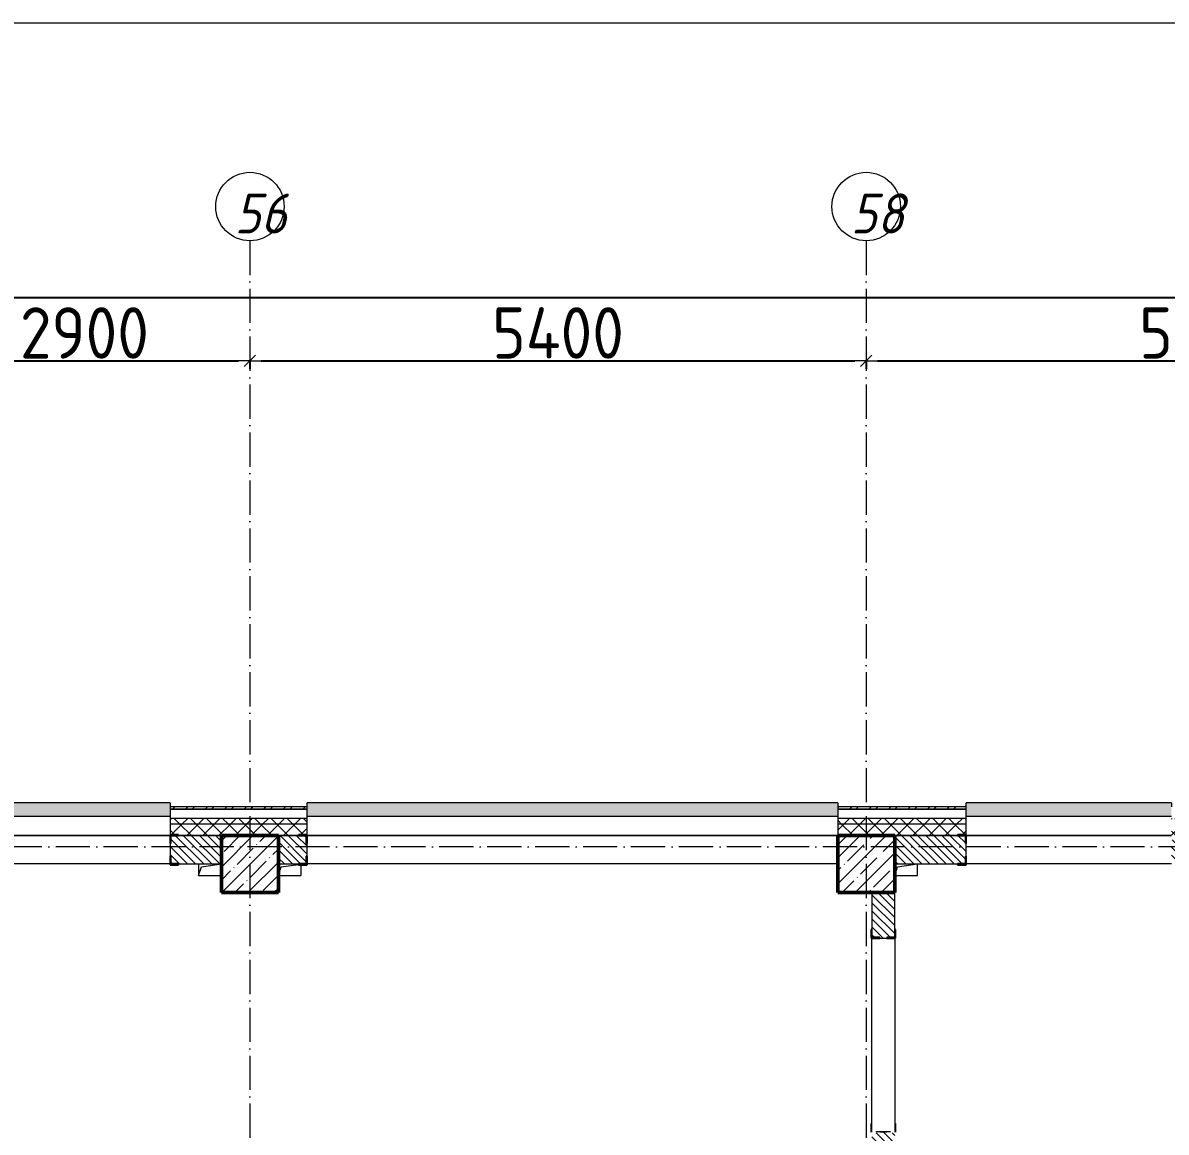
# Model space of a CAD drawing. Header units: millimetres. Extents: x -12989 to 629078, y -109036 to 555275.
# Drawn here: x 119020 to 129038, y 146795 to 156516 of the extents above; entities that cross this region are included whole.
import ezdxf

# ---------------------------------------------------------------- set-up
doc = ezdxf.new("R2010")
doc.units = ezdxf.units.MM
doc.linetypes.add('50_200_ШТРИХ_1Т_ш5_п1_п1_', pattern=[700, 500, -100, 0, -100])
for name, color, linetype, lineweight in [('A-____-____-DIMS', 7, 'Continuous', 9), ('A-GENM-____-MCUT', 7, 'Continuous', 25), ('A-GENM-____-OTLN', 7, 'Continuous', 9), ('A-GENM-____-OTLN-1', 7, 'Continuous', 25), ('A-GLAZ-____-OTLN', 7, 'Continuous', 9), ('A-WALL-____-MCUT', 7, 'Continuous', 13), ('A-WALL-____-MCUT-1', 7, 'Continuous', 9), ('A-WALL-____-OTLN', 7, 'Continuous', 9), ('A-WALL-____-PATT-1', 7, 'Continuous', 9), ('A-WALL-FNSH-MCUT-1', 7, 'Continuous', 9), ('I-WALL-____-OTLN', 7, 'Continuous', 9), ('S-COLS-____-MCUT', 7, 'Continuous', 50), ('S-COLS-____-OTLN', 7, 'Continuous', 9), ('S-GRID-____-IDEN', 7, 'Continuous', 9), ('S-GRID-____-OTLN-1', 7, '50_200_ШТРИХ_1Т_ш5_п1_п1_', 9)]:
    doc.layers.add(name, color=color, linetype=linetype, lineweight=lineweight)
doc.layers.add('A-GLAZ-____-OTLN-1', color=7, linetype='Continuous', lineweight=9, true_color=0xc0c0c0)
doc.styles.add('ISOCPEUR_I_9', font='isocpeui.ttf', dxfattribs={"width": 0.9, "height": 250})
doc.styles.add('СПДС', font='isocpeur.ttf', dxfattribs={"width": 0.9})
doc.dimstyles.new('Размера А3', dxfattribs={"dimtxt": 200, "dimasz": 100, "dimexe": 70, "dimexo": 100, "dimgap": 20, "dimtad": 1, "dimdec": 0, "dimrnd": 10, "dimzin": 0, "dimdsep": 46, "dimtxsty": 'СПДС', "dimblk": 'ARROWHEAD_6', "dimcen": 1, "dimclrd": 256, "dimclre": 256, "dimclrt": 256, "dimazin": 0, "dimtfac": 1, "dimtdec": 0, "dimtmove": 2, "dimatfit": 3, "dimfxl": 1, "dimtolj": 1, "dimtzin": 0, "dimarcsym": 0})
pattern_1 = [(45, (43259.71, 63713.66), (-70.71068, 70.71068), []), (135, (43259.71, 63713.66), (-70.71068, -70.71068), [])]
pattern_2 = [(135, (43259.71, 63713.66), (-35.35534, -35.35534), [])]

# ---------------------------------------------------------------- blocks, each defined once
blk = doc.blocks.new('BSC_Колонна _Прямоугольная - 500х500-V40-АР1_План отверстий 2 этажа в осях 1-64_Ю-ЯЯ')
at = {"layer": 'S-COLS-____-OTLN'}
h = blk.add_hatch(dxfattribs=at)
h.set_pattern_fill('FP_50', color=256, style=0, pattern_type=2)
h.set_pattern_definition([(45, (-83150, -85431.04), (-114.04925, 114.04925), []), (45, (-83035.95, -85431.04), (-114.04925, 114.04925), [201.613, -40.323, 3.353, -36.97])])
h.paths.add_polyline_path([(-250, -250), (250, -250), (250, 250), (-250, 250)], flags=0)
at = {"layer": 'S-COLS-____-MCUT'}
for p, q in [((250, 250), (-250, 250)), ((-250, 250), (-250, -250)), ((250, -250), (250, 250)), ((-250, -250), (250, -250))]:
    blk.add_line(p, q, dxfattribs=at)
blk = doc.blocks.new('BSC_Колонна _Прямоугольная - 500х500-V42-АР1_План отверстий 2 этажа в осях 1-64_Ю-ЯЯ')
at = {"layer": 'S-COLS-____-OTLN'}
h = blk.add_hatch(dxfattribs=at)
h.set_pattern_fill('FP_52', color=256, style=0, pattern_type=2)
h.set_pattern_definition([(45, (-77750, -85431.04), (-114.04925, 114.04925), []), (45, (-77635.95, -85431.04), (-114.04925, 114.04925), [201.613, -40.323, 3.353, -36.97])])
h.paths.add_polyline_path([(-250, -250), (250, -250), (250, 250), (-250, 250)], flags=0)
at = {"layer": 'S-COLS-____-MCUT'}
for p, q in [((250, 250), (-250, 250)), ((-250, 250), (-250, -250)), ((250, -250), (250, 250)), ((-250, -250), (250, -250))]:
    blk.add_line(p, q, dxfattribs=at)
blk = doc.blocks.new('Фахверк_СКБ_Уголок - 250_2700-27497298-АР1_План отверстий 2 этажа в осях 1-64_Ю-ЯЯ')
at = {"layer": 'A-GENM-____-MCUT'}
for p, q in [((200, 181), (125, 181)), ((125, 181), (125, 106)), ((125, 106), (131, 106)), ((131, 106), (131, 175)), ((131, 175), (200, 175)), ((200, 175), (200, 181)), ((131, -6), (125, -6)), ((125, -6), (125, -81)), ((125, -81), (200, -81)), ((131, -75), (131, -6)), ((200, -75), (131, -75)), ((200, -81), (200, -75))]:
    blk.add_line(p, q, dxfattribs=at)
blk = doc.blocks.new('Фахверк_СКБ_Уголок - 200_3960-28268576-АР1_План отверстий 2 этажа в осях 1-64_Ю-ЯЯ')
at = {"layer": 'A-GENM-____-MCUT'}
for p, q in [((200, 156), (125, 156)), ((125, 156), (125, 81)), ((131, 81), (131, 150)), ((131, 150), (200, 150)), ((200, 150), (200, 156)), ((125, 81), (131, 81)), ((131, 19), (125, 19)), ((125, 19), (125, -56)), ((131, -50), (131, 19)), ((125, -56), (200, -56)), ((200, -50), (131, -50)), ((200, -56), (200, -50))]:
    blk.add_line(p, q, dxfattribs=at)
blk = doc.blocks.new('Стойка_Влож_Полоса боковая - Полоса-V150-АР1_План отверстий 2 этажа в осях 1-64_Ю-ЯЯ')
at = {"layer": 'A-GENM-____-OTLN'}
for p, q in [((-5, 60), (0, 60)), ((-5, -60), (-5, 60)), ((0, 31), (0, -31)), ((0, -60), (-5, -60))]:
    blk.add_line(p, q, dxfattribs=at)
blk = doc.blocks.new('Стойка_Влож_Уголок_Опорный - Уголок-28213941-АР1_План отверстий 2 этажа в осях 1-64_Ю-ЯЯ')
at = {"layer": 'A-GENM-____-OTLN'}
for p, q in [((-212, -6), (-212, 0)), ((0, 0), (0, -6)), ((-212, -75), (-212, -6)), ((-212, -6), (-206, -6)), ((-212, -75), (-206, -75)), ((-6, -6), (0, -6)), ((-6, -75), (0, -75)), ((0, -6), (0, -75))]:
    blk.add_line(p, q, dxfattribs=at)
blk = doc.blocks.new('AR_Отверстие прямоугольное _в плите_ - AR_Отверстие прямоугольное _в плите_-30510712-АР1_План отверстий 2 этажа в осях 1-64_Ю-ЯЯ')
at = {"layer": 'A-GENM-____-OTLN'}
for p, q in [((-100, 50), (-100, -50)), ((-100, -50), (-75, 25)), ((-75, 25), (100, 50)), ((-100, -50), (100, -50))]:
    blk.add_line(p, q, dxfattribs=at)
blk = doc.blocks.new('AR_Отверстие прямоугольное _в плите_ - AR_Отверстие прямоугольное _в плите_-V164-АР1_План отверстий 2 этажа в осях 1-64_Ю-ЯЯ')
at = {"layer": 'A-GENM-____-OTLN'}
for p, q in [((-100, -50), (-75, 25)), ((-75, 25), (100, 50)), ((100, -50), (100, 50)), ((-100, -50), (100, -50))]:
    blk.add_line(p, q, dxfattribs=at)
blk = doc.blocks.new('AR_Отверстие прямоугольное _в плите_ - AR_Отверстие прямоугольное _в плите_-V170-АР1_План отверстий 2 этажа в осях 1-64_Ю-ЯЯ')
at = {"layer": 'A-GENM-____-OTLN'}
for p, q in [((-98, -43), (-75, 25)), ((-75, 25), (77, 47)), ((100, -50), (100, 44)), ((-98, -50), (100, -50))]:
    blk.add_line(p, q, dxfattribs=at)
blk = doc.blocks.new('Отлив_СКБ - Отлив витража_120_НВФ-31885689-АР1_План отверстий 2 этажа в осях 1-64_Ю-ЯЯ')
at = {"layer": 'A-GLAZ-____-OTLN-1'}
for points in [[(1800, 2), (1800, 120), (0, 120), (0, 2), (737, 2)], [(1800, 0), (1800, 2), (0, 2), (0, 0), (737, 0)]]:
    blk.add_hatch(color=256, dxfattribs=at).paths.add_polyline_path(points, flags=0)
at = {"layer": 'A-GLAZ-____-OTLN'}
for p, q in [((0, 83), (0, 120)), ((1800, 120), (0, 120)), ((1800, 120), (1800, 83)), ((0, 2), (1800, 2)), ((1800, 0), (0, 0))]:
    blk.add_line(p, q, dxfattribs=at)
blk = doc.blocks.new('Отлив_СКБ - Отлив витража_120_НВФ-31885286-АР1_План отверстий 2 этажа в осях 1-64_Ю-ЯЯ')
at = {"layer": 'A-GLAZ-____-OTLN-1'}
for points in [[(4650, 2), (4650, 120), (0, 120), (0, 2), (3040, 2)], [(4650, 0), (4650, 2), (0, 2), (0, 0), (3040, 0)]]:
    blk.add_hatch(color=256, dxfattribs=at).paths.add_polyline_path(points, flags=0)
at = {"layer": 'A-GLAZ-____-OTLN'}
for p, q in [((0, 83), (0, 120)), ((4650, 120), (0, 120)), ((4650, 120), (4650, 83)), ((0, 2), (4650, 2)), ((4650, 0), (0, 0))]:
    blk.add_line(p, q, dxfattribs=at)
blk = doc.blocks.new('Ось сетки - Круг_Ø6_00__ISO-2_5_0_9K_-25732049-АР1_План отверстий 2 этажа в осях 1-64_Ю-ЯЯ')
at = {"layer": 'S-GRID-____-IDEN'}
blk.add_circle((0, 0), 3, dxfattribs=at)
blk = doc.blocks.new('ARROWHEAD_6')
at = {"color": 0, "linetype": 'Continuous'}
for p, q in [((0, 0), (-1, 0)), ((-0.5, -0.5), (0.5, 0.5))]:
    blk.add_line(p, q, dxfattribs=at)
blk = doc.blocks.new('*D2787')
at = {"layer": 'A-____-____-DIMS', "lineweight": -2, "transparency": 16777216}
for p, q in [((59258, 548862), (59258, 548786)), ((59358, 548856), (62058, 548856)), ((62158, 548862), (62158, 548786))]:
    blk.add_line(p, q, dxfattribs=at)
at = {"layer": 'Defpoints', "color": 0, "transparency": 16777216}
for p in [(59258, 548962), (62158, 548962), (62158, 548856)]:
    blk.add_point(p, dxfattribs=at)
at = {"layer": 'A-____-____-DIMS', "lineweight": -2, "transparency": 16777216, "xscale": 100, "yscale": 100, "zscale": 100, "rotation": 180}
blk.add_blockref('ARROWHEAD_6', (59258, 548856), dxfattribs=at)
at = {"layer": 'A-____-____-DIMS', "lineweight": -2, "transparency": 16777216, "xscale": 100, "yscale": 100, "zscale": 100}
blk.add_blockref('ARROWHEAD_6', (62158, 548856), dxfattribs=at)
at = {"layer": 'A-____-____-DIMS', "transparency": 16777216, "insert": (60708, 549101), "char_height": 450, "width": 2.49, "attachment_point": 5, "style": 'СПДС'}
blk.add_mtext('\\A1;2900', dxfattribs=at)
blk = doc.blocks.new('*D2788')
at = {"layer": 'A-____-____-DIMS', "lineweight": -2, "transparency": 16777216}
for p, q in [((62158, 548862), (62158, 548786)), ((62258, 548856), (67458, 548856)), ((67558, 548862), (67558, 548786))]:
    blk.add_line(p, q, dxfattribs=at)
at = {"layer": 'Defpoints', "color": 0, "transparency": 16777216}
for p in [(62158, 548962), (67558, 548962), (67558, 548856)]:
    blk.add_point(p, dxfattribs=at)
at = {"layer": 'A-____-____-DIMS', "lineweight": -2, "transparency": 16777216, "xscale": 100, "yscale": 100, "zscale": 100, "rotation": 180}
blk.add_blockref('ARROWHEAD_6', (62158, 548856), dxfattribs=at)
at = {"layer": 'A-____-____-DIMS', "lineweight": -2, "transparency": 16777216, "xscale": 100, "yscale": 100, "zscale": 100}
blk.add_blockref('ARROWHEAD_6', (67558, 548856), dxfattribs=at)
at = {"layer": 'A-____-____-DIMS', "transparency": 16777216, "insert": (64858, 549101), "char_height": 450, "width": 2.56, "attachment_point": 5, "style": 'СПДС'}
blk.add_mtext('\\A1;5400', dxfattribs=at)
blk = doc.blocks.new('*D2789')
at = {"layer": 'A-____-____-DIMS', "lineweight": -2, "transparency": 16777216}
for p, q in [((67558, 548862), (67558, 548786)), ((67658, 548856), (73408, 548856)), ((73508, 548862), (73508, 548786))]:
    blk.add_line(p, q, dxfattribs=at)
at = {"layer": 'Defpoints', "color": 0, "transparency": 16777216}
for p in [(67558, 548962), (73508, 548962), (73508, 548856)]:
    blk.add_point(p, dxfattribs=at)
at = {"layer": 'A-____-____-DIMS', "lineweight": -2, "transparency": 16777216, "xscale": 100, "yscale": 100, "zscale": 100, "rotation": 180}
blk.add_blockref('ARROWHEAD_6', (67558, 548856), dxfattribs=at)
at = {"layer": 'A-____-____-DIMS', "lineweight": -2, "transparency": 16777216, "xscale": 100, "yscale": 100, "zscale": 100}
blk.add_blockref('ARROWHEAD_6', (73508, 548856), dxfattribs=at)
at = {"layer": 'A-____-____-DIMS', "transparency": 16777216, "insert": (70533, 549101), "char_height": 450, "width": 2.49, "attachment_point": 5, "style": 'СПДС'}
blk.add_mtext('\\A1;5950', dxfattribs=at)
blk = doc.blocks.new('*D2793')
at = {"layer": 'A-____-____-DIMS', "lineweight": -2, "transparency": 16777216}
for p, q in [((-17942, 549415), (-17942, 549339)), ((-17842, 549409), (32942, 549409)), ((85458, 549409), (34521, 549409)), ((85558, 549415), (85558, 549339))]:
    blk.add_line(p, q, dxfattribs=at)
at = {"layer": 'Defpoints', "color": 0, "transparency": 16777216}
for p in [(-17942, 549515), (85558, 549515), (85558, 549409)]:
    blk.add_point(p, dxfattribs=at)
at = {"layer": 'A-____-____-DIMS', "lineweight": -2, "transparency": 16777216, "xscale": 100, "yscale": 100, "zscale": 100, "rotation": 180}
blk.add_blockref('ARROWHEAD_6', (-17942, 549409), dxfattribs=at)
at = {"layer": 'A-____-____-DIMS', "lineweight": -2, "transparency": 16777216, "xscale": 100, "yscale": 100, "zscale": 100}
blk.add_blockref('ARROWHEAD_6', (85558, 549409), dxfattribs=at)
at = {"layer": 'A-____-____-DIMS', "transparency": 16777216, "insert": (32962, 549869), "char_height": 450, "width": 3.54, "attachment_point": 1, "line_spacing_factor": 1.149209, "style": 'СПДС'}
blk.add_mtext('\\A1;103500', dxfattribs=at)
blk = doc.blocks.new('2этаж')
at = {"layer": 'S-GRID-____-OTLN-1', "color": 251, "ltscale": 0.6, "true_color": 0x636466}
for p, q in [((62158.3, 549908.8), (62158.3, 498997)), ((67558.3, 549908.8), (67558.3, 498997)), ((88482.7, 544597), (-20260.4, 544597))]:
    blk.add_line(p, q, dxfattribs=at)
at = {"layer": 'S-GRID-____-IDEN', "xscale": 99.99999999999993, "yscale": 99.99999999999993, "zscale": 99.99999999999993, "rotation": 180}
for p in [(62158.3, 550208.8), (67558.3, 550208.8)]:
    blk.add_blockref('Ось сетки - Круг_Ø6_00__ISO-2_5_0_9K_-25732049-АР1_План отверстий 2 этажа в осях 1-64_Ю-ЯЯ', p, dxfattribs=at)
at = {"layer": 'S-GRID-____-IDEN', "char_height": 350, "width": 404.05, "attachment_point": 1, "style": 'ISOCPEUR_I_9'}
for s, insert in [('56', (62024, 550322.7)), ('58', (67424, 550322.7))]:
    blk.add_mtext(s, dxfattribs=dict(at, insert=insert))
at = {"layer": 'A-____-____-DIMS'}
dim = blk.add_linear_dim(base=(85558.3, 549408.6), p1=(-17941.7, 549514.7), p2=(85558.3, 549514.7), dimstyle='Размера А3', override={"dimtxt": 450}, dxfattribs=at)
dim.commit()
dim.dimension.update_dxf_attribs({"geometry": '*D2793', "text_midpoint": (33731.2, 549568.6), "dimtype": 160})
for base, p1, p2, picture, middle in [((62158.3, 548856.4), (59258.3, 548962.5), (62158.3, 548962.5), '*D2787', (60708.3, 549101.4)), ((67558.3, 548856.4), (62158.3, 548962.5), (67558.3, 548962.5), '*D2788', (64858.3, 549101.4)), ((73508.3, 548856.4), (67558.3, 548962.5), (73508.3, 548962.5), '*D2789', (70533.3, 549101.4))]:
    dim = blk.add_linear_dim(base=base, p1=p1, p2=p2, dimstyle='Размера А3', override={"dimtxt": 450}, dxfattribs=at)
    dim.commit()
    dim.dimension.update_dxf_attribs({"geometry": picture, "text_midpoint": middle})

msp = doc.modelspace()

# ---------------------------------------------------------------- hatches: boundary and pattern name
at = {"layer": 'A-WALL-____-PATT-1'}
h = msp.add_hatch(dxfattribs=at)
h.set_pattern_fill('FP_3', color=256, style=0, pattern_type=2)
h.set_pattern_definition([(45, (43259.71, 63713.66), (-85.53659, 85.53659), []), (45, (43316.74, 63713.66), (-85.53659, 85.53659), [])])
h.paths.add_polyline_path([(129852.0631, 149624.7006), (130209.7115, 149624.7006), (130209.7115, 149644.7006), (129084.7115, 149644.7006), (129084.7115, 149624.7006)], flags=0)
h.paths.add_polyline_path([(132269.7115, 149624.7006), (132269.7115, 149644.7006), (132009.7115, 149644.7006), (132009.7115, 149624.7006)], flags=0)
h.paths.add_polyline_path([(127284.7115, 149624.7006), (127284.7115, 149644.7006), (126159.7115, 149644.7006), (126159.7115, 149624.7006), (127200.8121, 149624.7006)], flags=0)
h.paths.add_polyline_path([(121509.7115, 149624.7006), (121509.7115, 149644.7006), (120309.7115, 149644.7006), (120309.7115, 149624.7006), (121014.5597, 149624.7006)], flags=0)
h.paths.add_polyline_path([(117994.7115, 149624.7006), (118509.7115, 149624.7006), (118509.7115, 149644.7006), (117994.7115, 149644.7006)], flags=0)
h = msp.add_hatch(dxfattribs=at)
h.set_pattern_fill('FP_1', color=256, style=0, pattern_type=2)
h.set_pattern_definition(pattern_1)
h.paths.add_polyline_path([(144609.7115, 149494.7006), (144659.7115, 149494.7006), (144659.7115, 149544.7006), (137759.7115, 149544.7006), (137759.7115, 149494.7006), (142224.5677, 149494.7006)], flags=0)
h.paths.add_polyline_path([(132503.3141, 149494.7006), (133209.7115, 149494.7006), (133209.7115, 149544.7006), (132009.7115, 149544.7006), (132009.7115, 149494.7006)], flags=0)
h.paths.add_polyline_path([(135009.7115, 149494.7006), (136759.7115, 149494.7006), (136759.7115, 149544.7006), (135009.7115, 149544.7006)], flags=0)
h.paths.add_polyline_path([(130209.7115, 149494.7006), (130209.7115, 149544.7006), (129084.7115, 149544.7006), (129084.7115, 149494.7006), (129852.0631, 149494.7006)], flags=0)
h.paths.add_polyline_path([(127284.7115, 149494.7006), (127284.7115, 149544.7006), (126159.7115, 149544.7006), (126159.7115, 149494.7006), (127200.8121, 149494.7006)], flags=0)
h.paths.add_polyline_path([(120309.7115, 149494.7006), (121509.7115, 149494.7006), (121509.7115, 149544.7006), (120309.7115, 149544.7006)], flags=0)
h.paths.add_polyline_path([(118509.7115, 149494.7006), (118509.7115, 149544.7006), (114959.7115, 149544.7006), (114959.7115, 149494.7006), (117479.5584, 149494.7006)], flags=0)
h.paths.add_polyline_path([(113159.7115, 149494.7006), (113159.7115, 149544.7006), (111959.7115, 149544.7006), (111959.7115, 149494.7006)], flags=0)
h.paths.add_polyline_path([(110159.7115, 149494.7006), (110159.7115, 149544.7006), (108959.7115, 149544.7006), (108959.7115, 149494.7006)], flags=0)
h.paths.add_polyline_path([(107159.7115, 149494.7006), (107159.7115, 149544.7006), (105909.7115, 149544.7006), (105909.7115, 149494.7006), (106874.5544, 149494.7006)], flags=0)
h.paths.add_polyline_path([(103339.5531, 149494.7006), (104109.7115, 149494.7006), (104109.7115, 149544.7006), (102909.7115, 149544.7006), (102909.7115, 149494.7006)], flags=0)
h.paths.add_polyline_path([(101109.7115, 149494.7006), (101109.7115, 149544.7006), (99909.7115, 149544.7006), (99909.7115, 149494.7006), (100688.3021, 149494.7006)], flags=0)
h.paths.add_polyline_path([(98109.7115, 149494.7006), (98109.7115, 149544.7006), (96909.7115, 149544.7006), (96909.7115, 149494.7006)], flags=0)
h.paths.add_polyline_path([(94502.0497, 149494.7006), (95109.7115, 149494.7006), (95109.7115, 149544.7006), (93459.7115, 149544.7006), (93459.7115, 149494.7006), (93618.2994, 149494.7006)], flags=0)
h = msp.add_hatch(dxfattribs=at)
h.set_pattern_fill('FP_1', color=256, style=0, pattern_type=2)
h.set_pattern_definition(pattern_1)
h.paths.add_polyline_path([(144509.7115, 149394.7006), (144609.7115, 149394.7006), (144609.7115, 149494.7006), (137759.7115, 149494.7006), (137759.7115, 149394.7006), (142224.5677, 149394.7006)], flags=0)
h.paths.add_polyline_path([(136259.7115, 149394.7006), (136759.7115, 149394.7006), (136759.7115, 149494.7006), (135009.7115, 149494.7006), (135009.7115, 149400.7006), (135084.7115, 149400.7006), (135084.7115, 149394.7006), (135154.5651, 149394.7006)], flags=0)
h.paths.add_polyline_path([(132503.3141, 149394.7006), (133134.7115, 149394.7006), (133134.7115, 149400.7006), (133209.7115, 149400.7006), (133209.7115, 149494.7006), (132009.7115, 149494.7006), (132009.7115, 149394.7006)], flags=0)
h.paths.add_polyline_path([(129852.0631, 149394.7006), (130134.7115, 149394.7006), (130134.7115, 149400.7006), (130209.7115, 149400.7006), (130209.7115, 149494.7006), (129084.7115, 149494.7006), (129084.7115, 149400.7006), (129159.7115, 149400.7006), (129159.7115, 149394.7006)], flags=0)
h.paths.add_polyline_path([(127200.8121, 149394.7006), (127209.7115, 149394.7006), (127209.7115, 149400.7006), (127284.7115, 149400.7006), (127284.7115, 149494.7006), (126159.7115, 149494.7006), (126159.7115, 149394.7006), (126659.7115, 149394.7006)], flags=0)
h.paths.add_polyline_path([(120759.7115, 149394.7006), (121434.7115, 149394.7006), (121434.7115, 149400.7006), (121509.7115, 149400.7006), (121509.7115, 149494.7006), (120309.7115, 149494.7006), (120309.7115, 149400.7006), (120384.7115, 149400.7006), (120384.7115, 149394.7006)], flags=0)
h.paths.add_polyline_path([(118509.7115, 149394.7006), (118509.7115, 149494.7006), (114959.7115, 149494.7006), (114959.7115, 149400.7006), (115034.7115, 149400.7006), (115034.7115, 149394.7006), (118009.7115, 149394.7006)], flags=0)
h.paths.add_polyline_path([(111959.7115, 149394.7006), (113084.7115, 149394.7006), (113084.7115, 149400.7006), (113159.7115, 149400.7006), (113159.7115, 149494.7006), (111959.7115, 149494.7006)], flags=0)
h.paths.add_polyline_path([(109034.7115, 149394.7006), (110084.7115, 149394.7006), (110084.7115, 149400.7006), (110159.7115, 149400.7006), (110159.7115, 149494.7006), (108959.7115, 149494.7006), (108959.7115, 149400.7006), (109034.7115, 149400.7006)], flags=0)
h.paths.add_polyline_path([(107084.7115, 149394.7006), (107084.7115, 149400.7006), (107159.7115, 149400.7006), (107159.7115, 149494.7006), (105909.7115, 149494.7006), (105909.7115, 149400.7006), (105984.7115, 149400.7006), (105984.7115, 149394.7006), (106874.5544, 149394.7006)], flags=0)
h.paths.add_polyline_path([(104034.7115, 149394.7006), (104034.7115, 149400.7006), (104109.7115, 149400.7006), (104109.7115, 149494.7006), (102909.7115, 149494.7006), (102909.7115, 149400.7006), (102984.7115, 149400.7006), (102984.7115, 149394.7006), (103339.5531, 149394.7006)], flags=0)
h.paths.add_polyline_path([(101034.7115, 149394.7006), (101034.7115, 149400.7006), (101109.7115, 149400.7006), (101109.7115, 149494.7006), (99909.7115, 149494.7006), (99909.7115, 149400.7006), (99984.7115, 149400.7006), (99984.7115, 149394.7006), (100688.3021, 149394.7006)], flags=0)
h.paths.add_polyline_path([(96984.7115, 149394.7006), (98034.7115, 149394.7006), (98034.7115, 149400.7006), (98109.7115, 149400.7006), (98109.7115, 149494.7006), (96909.7115, 149494.7006), (96909.7115, 149400.7006), (96984.7115, 149400.7006)], flags=0)
h.paths.add_polyline_path([(95034.7115, 149394.7006), (95034.7115, 149400.7006), (95109.7115, 149400.7006), (95109.7115, 149494.7006), (93459.7115, 149494.7006), (93459.7115, 149394.7006), (94502.0497, 149394.7006)], flags=0)
h = msp.add_hatch(dxfattribs=at)
h.set_pattern_fill('FP_6', color=256, style=0, pattern_type=2)
h.set_pattern_definition(pattern_2)
h.paths.add_polyline_path([(120384.7115, 149144.7006), (120759.7115, 149144.7006), (120759.7115, 149394.7006), (120315.7115, 149394.7006), (120315.7115, 149325.7006), (120309.7115, 149325.7006), (120309.7115, 149213.7006), (120315.7115, 149213.7006), (120315.7115, 149144.7006)], flags=0)
h = msp.add_hatch(dxfattribs=at)
h.set_pattern_fill('FP_6', color=256, style=0, pattern_type=2)
h.set_pattern_definition(pattern_2)
h.paths.add_polyline_path([(121259.7115, 149144.7006), (121503.7115, 149144.7006), (121503.7115, 149213.7006), (121509.7115, 149213.7006), (121509.7115, 149325.7006), (121503.7115, 149325.7006), (121503.7115, 149394.7006), (121259.7115, 149394.7006), (121259.7115, 149213.7006)], flags=0)
h = msp.add_hatch(dxfattribs=at)
h.set_pattern_fill('FP_6', color=256, style=0, pattern_type=2)
h.set_pattern_definition(pattern_2)
h.paths.add_polyline_path([(130134.7115, 149144.7006), (130203.7115, 149144.7006), (130203.7115, 149213.7006), (130209.7115, 149213.7006), (130209.7115, 149325.7006), (130203.7115, 149325.7006), (130203.7115, 149394.7006), (129090.7115, 149394.7006), (129090.7115, 149325.7006), (129084.7115, 149325.7006), (129084.7115, 149213.7006), (129090.7115, 149213.7006), (129090.7115, 149144.7006), (129852.0631, 149144.7006)], flags=0)
h.paths.add_polyline_path([(127209.7115, 149144.7006), (127278.7115, 149144.7006), (127278.7115, 149213.7006), (127284.7115, 149213.7006), (127284.7115, 149325.7006), (127278.7115, 149325.7006), (127278.7115, 149394.7006), (126659.7115, 149394.7006), (126659.7115, 149144.7006), (127200.8121, 149144.7006)], flags=0)
h = msp.add_hatch(dxfattribs=at)
h.set_pattern_fill('FP_6', color=256, style=0, pattern_type=2)
h.set_pattern_definition(pattern_2)
h.paths.add_polyline_path([(126459.7115, 145894.7006), (126659.7115, 145894.7006), (126659.7115, 146788.7006), (126590.7115, 146788.7006), (126590.7115, 146794.7006), (126528.7115, 146794.7006), (126528.7115, 146788.7006), (126459.7115, 146788.7006), (126459.7115, 146588.7006)], flags=0)
h.paths.add_polyline_path([(126528.7115, 148494.7006), (126590.7115, 148494.7006), (126590.7115, 148500.7006), (126659.7115, 148500.7006), (126659.7115, 148894.7006), (126459.7115, 148894.7006), (126459.7115, 148500.7006), (126528.7115, 148500.7006)], flags=0)

# ---------------------------------------------------------------- linework, layer by layer
at = {"color": 1, "lineweight": 0}
msp.add_lwpolyline([(35696.9246, 156516.3825), (148932.9246, 156516.3825), (148932.9246, 57688.3825), (35696.9246, 57688.3825)], close=True, dxfattribs=at)
at = {"layer": 'A-WALL-____-MCUT'}
for p, q in [((120309.7115, 149624.7006), (120309.7115, 149400.7006)), ((121509.7115, 149624.7006), (120309.7115, 149624.7006)), ((120309.7115, 149624.7006), (121509.7115, 149624.7006)), ((121509.7115, 149400.7006), (121509.7115, 149624.7006)), ((126159.7115, 149624.7006), (126159.7115, 149394.7006)), ((127284.7115, 149624.7006), (126159.7115, 149624.7006)), ((126159.7115, 149624.7006), (127284.7115, 149624.7006)), ((127284.7115, 149400.7006), (127284.7115, 149624.7006)), ((120309.7115, 149325.7006), (120309.7115, 149213.7006)), ((121509.7115, 149213.7006), (121509.7115, 149325.7006)), ((127284.7115, 149213.7006), (127284.7115, 149325.7006)), ((120384.7115, 149144.7006), (120759.7115, 149144.7006)), ((121259.7115, 149144.7006), (121434.7115, 149144.7006)), ((126659.7115, 149144.7006), (127209.7115, 149144.7006)), ((126459.7115, 148894.7006), (126459.7115, 148569.7006)), ((126659.7115, 148569.7006), (126659.7115, 148894.7006)), ((126528.7115, 148494.7006), (126590.7115, 148494.7006))]:
    msp.add_line(p, q, dxfattribs=at)
at = {"layer": 'A-WALL-____-MCUT-1'}
for p, q in [((121509.7115, 149544.7006), (120309.7115, 149544.7006)), ((121509.7115, 149494.7006), (120309.7115, 149494.7006)), ((127284.7115, 149544.7006), (126159.7115, 149544.7006)), ((127284.7115, 149494.7006), (126159.7115, 149494.7006)), ((120384.7115, 149394.7006), (120759.7115, 149394.7006)), ((120759.7115, 149394.7006), (120384.7115, 149394.7006)), ((121259.7115, 149394.7006), (121434.7115, 149394.7006)), ((121434.7115, 149394.7006), (121259.7115, 149394.7006)), ((126659.7115, 149394.7006), (127209.7115, 149394.7006)), ((127209.7115, 149394.7006), (126659.7115, 149394.7006))]:
    msp.add_line(p, q, dxfattribs=at)
at = {"layer": 'A-WALL-____-OTLN'}
for p, q in [((120309.7115, 149394.7006), (118509.7115, 149394.7006)), ((118509.7115, 149394.7006), (120309.7115, 149394.7006)), ((126159.7115, 149394.7006), (121509.7115, 149394.7006)), ((121509.7115, 149394.7006), (126159.7115, 149394.7006)), ((129084.7115, 149394.7006), (127284.7115, 149394.7006)), ((127284.7115, 149394.7006), (129084.7115, 149394.7006)), ((120309.7115, 149144.7006), (118509.7115, 149144.7006)), ((126159.7115, 149144.7006), (121509.7115, 149144.7006)), ((129084.7115, 149144.7006), (127284.7115, 149144.7006))]:
    msp.add_line(p, q, dxfattribs=at)
at = {"layer": 'A-WALL-FNSH-MCUT-1'}
for p, q in [((121509.7115, 149644.7006), (120309.7115, 149644.7006)), ((120309.7115, 149644.7006), (120309.7115, 149624.7006)), ((121509.7115, 149624.7006), (121509.7115, 149644.7006)), ((127284.7115, 149644.7006), (126159.7115, 149644.7006)), ((126159.7115, 149644.7006), (126159.7115, 149624.7006)), ((127284.7115, 149624.7006), (127284.7115, 149644.7006))]:
    msp.add_line(p, q, dxfattribs=at)
at = {"layer": 'I-WALL-____-OTLN'}
for p, q in [((126459.7115, 146794.7006), (126459.7115, 148494.7006)), ((126659.7115, 148494.7006), (126659.7115, 146794.7006))]:
    msp.add_line(p, q, dxfattribs=at)

# ---------------------------------------------------------------- block references
msp.add_blockref('2этаж', (58851.3748, -395302.2823))
at = {"layer": 'A-GENM-____-OTLN'}
for name, p in [('AR_Отверстие прямоугольное _в плите_ - AR_Отверстие прямоугольное _в плите_-30510712-АР1_План отверстий 2 этажа в осях 1-64_Ю-ЯЯ', (120659.7115, 149094.7006)), ('AR_Отверстие прямоугольное _в плите_ - AR_Отверстие прямоугольное _в плите_-V170-АР1_План отверстий 2 этажа в осях 1-64_Ю-ЯЯ', (121357.4743, 149094.7006)), ('AR_Отверстие прямоугольное _в плите_ - AR_Отверстие прямоугольное _в плите_-V164-АР1_План отверстий 2 этажа в осях 1-64_Ю-ЯЯ', (126759.7115, 149094.7006))]:
    msp.add_blockref(name, p, dxfattribs=at)
for name, p, rotation in [('Стойка_Влож_Уголок_Опорный - Уголок-28213941-АР1_План отверстий 2 этажа в осях 1-64_Ю-ЯЯ', (126453.7115, 146794.7006), 180), ('Стойка_Влож_Полоса боковая - Полоса-V150-АР1_План отверстий 2 этажа в осях 1-64_Ю-ЯЯ', (126559.7115, 146794.7006), 269.9999999999999)]:
    msp.add_blockref(name, p, dxfattribs=dict(at, rotation=rotation))
at = {"layer": 'A-GENM-____-OTLN-1'}
msp.add_blockref('Фахверк_СКБ_Уголок - 250_2700-27497298-АР1_План отверстий 2 этажа в осях 1-64_Ю-ЯЯ', (120184.7115, 149219.7006), dxfattribs=at)
for name, p, rotation in [('Фахверк_СКБ_Уголок - 250_2700-27497298-АР1_План отверстий 2 этажа в осях 1-64_Ю-ЯЯ', (121634.7115, 149319.7006), 180), ('Фахверк_СКБ_Уголок - 250_2700-27497298-АР1_План отверстий 2 этажа в осях 1-64_Ю-ЯЯ', (127409.7115, 149319.7006), 180), ('Фахверк_СКБ_Уголок - 200_3960-28268576-АР1_План отверстий 2 этажа в осях 1-64_Ю-ЯЯ', (126609.7115, 148369.7006), 89.99999999999993)]:
    msp.add_blockref(name, p, dxfattribs=dict(at, rotation=rotation))
at = {"layer": 'A-GLAZ-____-OTLN'}
for name, p in [('Отлив_СКБ - Отлив витража_120_НВФ-31885689-АР1_План отверстий 2 этажа в осях 1-64_Ю-ЯЯ', (118509.7115, 149561.7006)), ('Отлив_СКБ - Отлив витража_120_НВФ-31885286-АР1_План отверстий 2 этажа в осях 1-64_Ю-ЯЯ', (121509.7115, 149561.7006)), ('Отлив_СКБ - Отлив витража_120_НВФ-31885689-АР1_План отверстий 2 этажа в осях 1-64_Ю-ЯЯ', (127284.7115, 149561.7006))]:
    msp.add_blockref(name, p, dxfattribs=at)
at = {"layer": 'S-COLS-____-OTLN'}
for name, p in [('BSC_Колонна _Прямоугольная - 500х500-V42-АР1_План отверстий 2 этажа в осях 1-64_Ю-ЯЯ', (121009.7115, 149144.7006)), ('BSC_Колонна _Прямоугольная - 500х500-V40-АР1_План отверстий 2 этажа в осях 1-64_Ю-ЯЯ', (126409.7115, 149144.7006))]:
    msp.add_blockref(name, p, dxfattribs=at)

doc.saveas('drawing.dxf')
